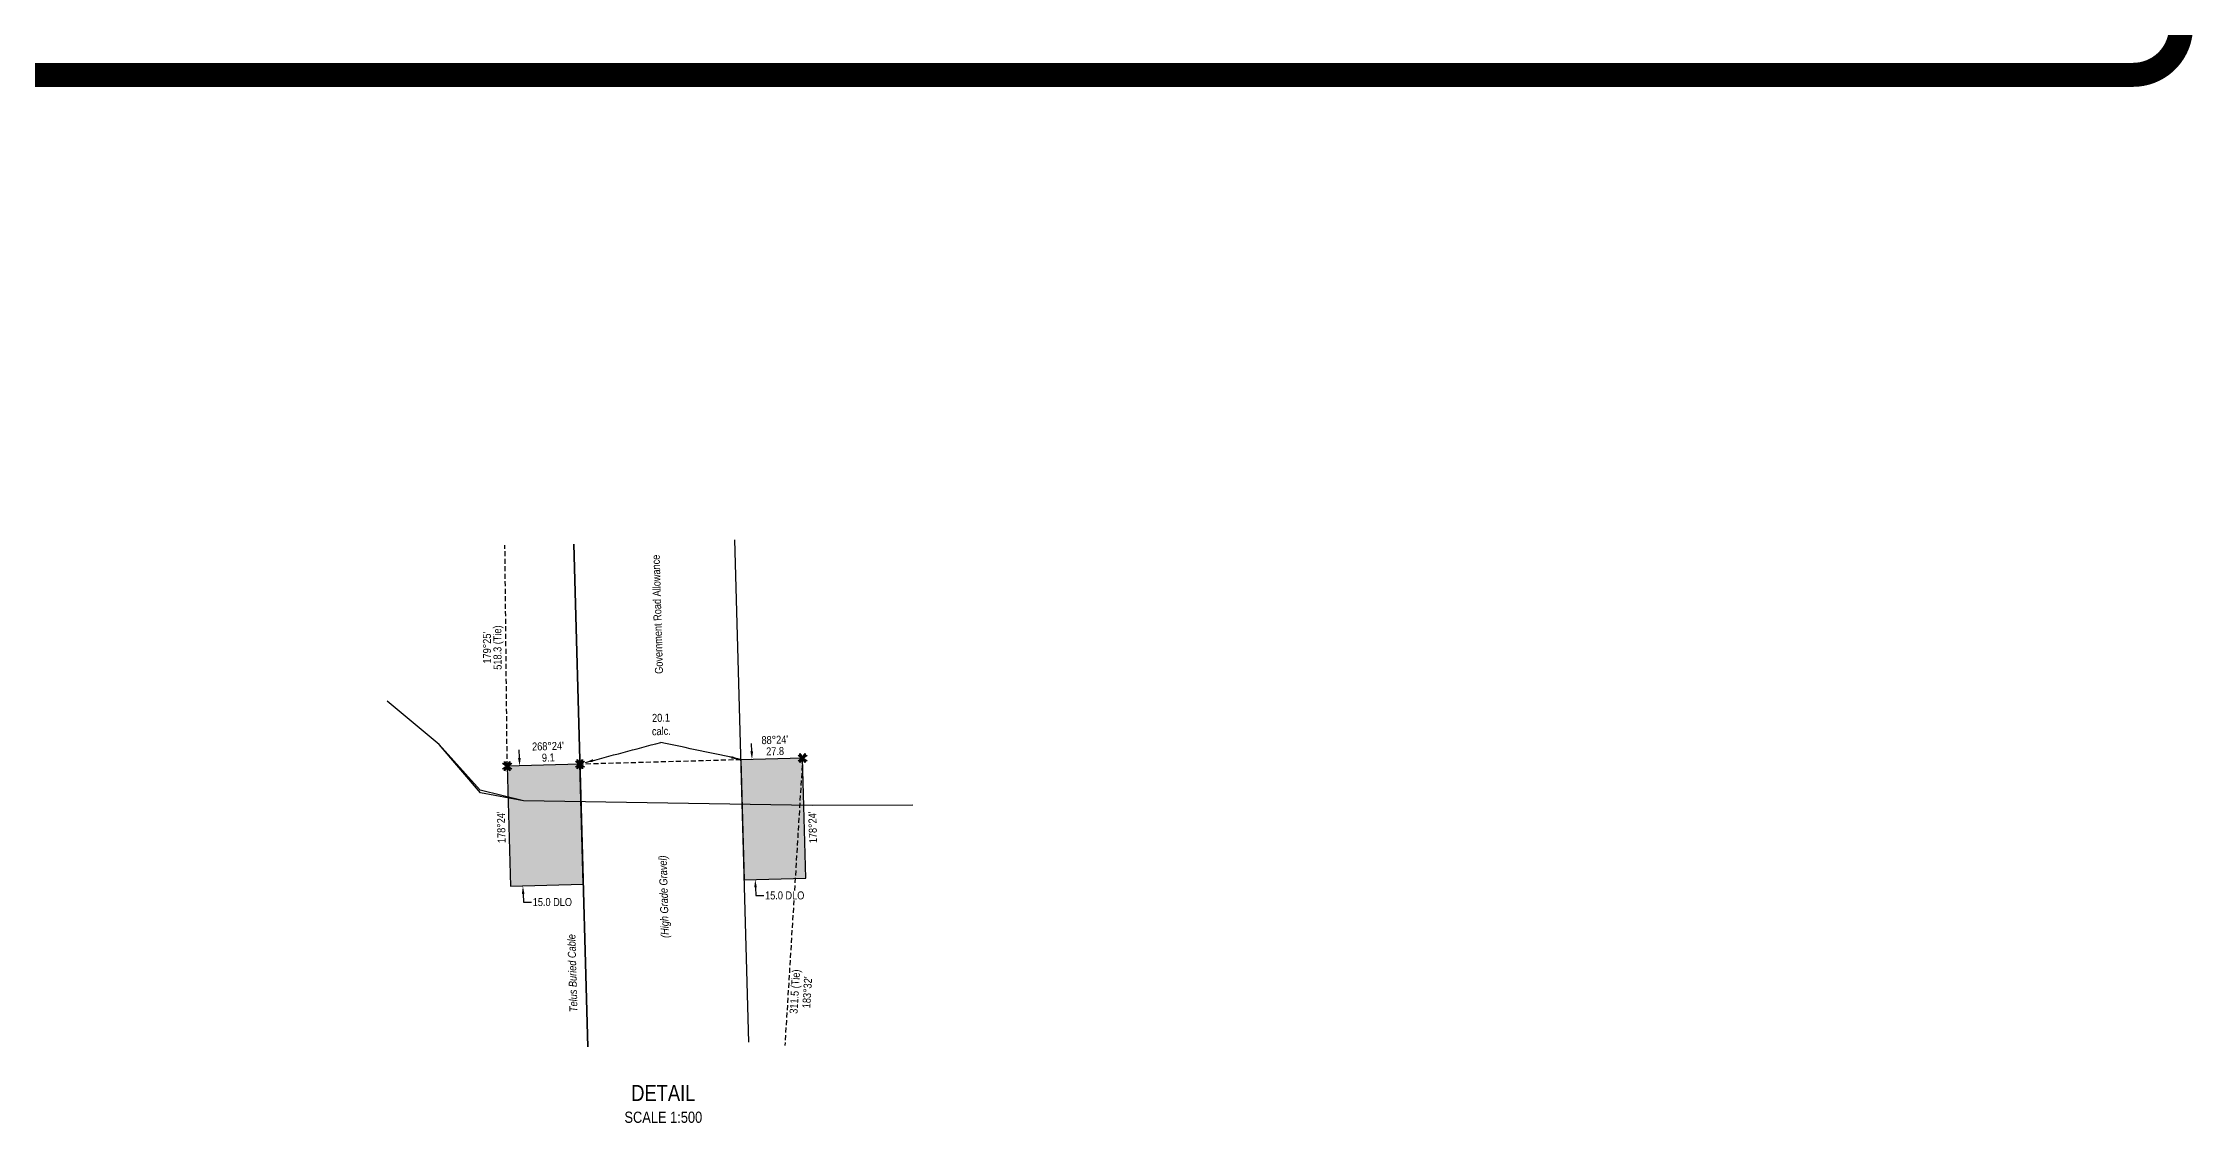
# Model space of a CAD drawing. Extents: x 674846 to 681163, y 5818236 to 5822349.
# Drawn here: x 678477 to 681163, y 5818418 to 5819767 of the extents above; entities that cross this region are included whole.
import ezdxf
from ezdxf.enums import TextEntityAlignment as Align

# ---------------------------------------------------------------- set-up
doc = ezdxf.new("R2010")
doc.units = 0
doc.header["$LTSCALE"] = 5
doc.header["$PDSIZE"] = 0.5
doc.linetypes.add('foc-TIELINE', pattern=[1.875, 1.25, -0.625])
doc.linetypes.add('foc-TRAV', pattern=[1.875, 1.25, -0.625])
doc.layers.get('Defpoints').update_dxf_attribs({"color": 9})
for name, color, linetype in [('AS-TELUS', 224, 'foc-TEL'), ('DETAIL-T', 7, 'Continuous'), ('L-BD', 7, 'Continuous'), ('L-BD1', 253, 'Continuous'), ('L-MON', 1, 'Continuous'), ('L-ROAD-T', 7, 'Continuous'), ('L-SEC', 7, 'Continuous'), ('L-TIE', 7, 'foc-TIELINE'), ('P-PROPOSED', 10, 'Continuous'), ('P-PROPOSED-H', 21, 'Continuous'), ('P-TRAV', 4, 'foc-TRAV'), ('P-TXT', 4, 'Continuous'), ('T-WATER', 160, 'Continuous')]:
    doc.layers.add(name, color=color, linetype=linetype)
doc.layers.add('DISCLAIMER', color=7, linetype='Continuous', plot=False)
doc.layers.add('T-TEXT', color=48, linetype='Continuous', lineweight=18)
doc.styles.add('80CG', font='ARIALN.TTF', dxfattribs={"height": 10})
doc.styles.add('80L', font='ARIALN.TTF', dxfattribs={"height": 10})
doc.styles.add('80LS', font='ARIALNI.TTF', dxfattribs={"height": 10})
doc.styles.add('foc-LtypeFont', font='ARIALN.TTF', dxfattribs={"height": 7.35})
doc.linetypes.add('foc-TEL', pattern='A,2,-1,["T",foc-LtypeFont,S=0.2,R=0,X=-0.425,Y=-0.75],-1.24,8', length=12.24)
doc.linetypes.add('foc-TEL-NOLINE', pattern='A,0,-2,["T",foc-LtypeFont,S=0.2,R=0,X=-0.425,Y=-0.75],-10.24', length=12.24)
doc.linetypes.add('foc-TOPO-flowdirection-NOLINE', pattern='A,0,[">",foc-LtypeFont,S=0.3,R=0,X=0,Y=-0.945],-20,[">",foc-LtypeFont,S=0.3,R=0,X=0,Y=-0.945],0', length=20)
doc.dimstyles.new('Compass 5 000', dxfattribs={"dimscale": 5, "dimtxt": 9, "dimasz": 2, "dimexe": 0.2, "dimexo": 0.0625, "dimgap": 0.5, "dimtad": 0, "dimtih": 1, "dimtoh": 1, "dimzin": 0, "dimdsep": 46, "dimtxsty": '80CG', "dimcen": 0.1, "dimse1": 1, "dimse2": 1, "dimclrd": 256, "dimclrt": 256, "dimaunit": 1, "dimadec": 4, "dimazin": 0, "dimtfac": 0.06, "dimtofl": 0, "dimtmove": 0, "dimatfit": 1, "dimfxl": 0.2, "dimtolj": 1, "dimtzin": 0, "dimlwd": -1, "dimarcsym": 0})

# ---------------------------------------------------------------- blocks, each defined once
blk = doc.blocks.new('TEMP')
h = blk.add_hatch(color=255)
h.dxf.hatch_style = 1
h.paths.add_polyline_path([(0, 0.25), (-0.67, 1.15), (-0.67, 0.67), (-1.15, 0.67), (-0.25, 0), (-1.15, -0.67), (-0.67, -0.67), (-0.67, -1.15), (0, -0.25), (0.67, -1.15), (0.67, -0.67), (1.15, -0.67), (0.25, 0), (1.15, 0.67), (0.67, 0.67), (0.67, 1.15)])
h.paths.add_polyline_path([(0.57, 0.85), (0.57, 0.57), (0.85, 0.57), (0.08, 0), (0.85, -0.57), (0.57, -0.57), (0.57, -0.85), (0, -0.08), (-0.57, -0.85), (-0.57, -0.57), (-0.85, -0.57), (-0.08, 0), (-0.85, 0.57), (-0.57, 0.57), (-0.57, 0.85), (0, 0.08)], flags=16)
h = blk.add_hatch(color=1)
h.dxf.hatch_style = 1
h.paths.add_polyline_path([(0, 0.08), (-0.57, 0.85), (-0.57, 0.57), (-0.85, 0.57), (-0.08, 0), (-0.85, -0.57), (-0.57, -0.57), (-0.57, -0.85), (0, -0.08), (0.57, -0.85), (0.57, -0.57), (0.85, -0.57), (0.08, 0), (0.85, 0.57), (0.57, 0.57), (0.57, 0.85)])
at = {"color": 1}
for p, q in [((-0.08, 0), (0.08, 0)), ((0, 0.08), (0, -0.08))]:
    blk.add_line(p, q, dxfattribs=at)
at = {"color": 255, "flags": 128}
blk.add_lwpolyline([(-0.25, 0), (-1.15, 0.67), (-0.67, 0.67), (-0.67, 1.15), (0, 0.25), (0.67, 1.15), (0.67, 0.67), (1.15, 0.67), (0.25, 0), (1.15, -0.67), (0.67, -0.67), (0.67, -1.15), (0, -0.25), (-0.67, -1.15), (-0.67, -0.67), (-1.15, -0.67)], close=True, dxfattribs=at)
at = {"color": 1, "flags": 128}
blk.add_lwpolyline([(-0.08, 0), (-0.85, 0.57), (-0.57, 0.57), (-0.57, 0.85), (0, 0.08), (0.57, 0.85), (0.57, 0.57), (0.85, 0.57), (0.08, 0), (0.85, -0.57), (0.57, -0.57), (0.57, -0.85), (0, -0.08), (-0.57, -0.85), (-0.57, -0.57), (-0.85, -0.57)], close=True, dxfattribs=at)
blk = doc.blocks.new('*D39')
at = {"layer": 'Defpoints', "color": 0, "transparency": 16777216}
for p in [(679122.3, 5818865.3), (679076.6, 5818714), (679126.4, 5818715.4)]:
    blk.add_point(p, dxfattribs=at)
at = {"layer": 'P-TXT', "transparency": 16777216}
for p, q in [((679072.2, 5818873.9), (679071.9, 5818883.9)), ((679076.9, 5818704), (679077.2, 5818693.8)), ((679077.2, 5818693.8), (679087.2, 5818693.8))]:
    blk.add_line(p, q, dxfattribs=at)
for points in [[(679073.9, 5818874), (679070.5, 5818873.9), (679072.5, 5818864)], [(679078.6, 5818704.1), (679075.3, 5818704), (679076.6, 5818714)]]:
    blk.add_solid(points, dxfattribs=at)
at = {"layer": 'P-TXT', "transparency": 16777216, "insert": (679113.4, 5818693.8), "char_height": 10, "attachment_point": 5, "style": '80CG'}
blk.add_mtext('\\A1;15.0 DLO', dxfattribs=at)
blk = doc.blocks.new('*D40')
at = {"layer": 'Defpoints', "color": 0, "transparency": 16777216}
for p in [(679371.6, 5818872.3), (679366.9, 5818722.1), (679375.8, 5818722.4)]:
    blk.add_point(p, dxfattribs=at)
at = {"layer": 'P-TXT', "transparency": 16777216}
for p, q in [((679362.5, 5818882), (679362.2, 5818892)), ((679367.2, 5818712.1), (679367.5, 5818702.1)), ((679367.5, 5818702.1), (679377.5, 5818702.1))]:
    blk.add_line(p, q, dxfattribs=at)
for points in [[(679364.2, 5818882.1), (679360.8, 5818882), (679362.8, 5818872)], [(679368.9, 5818712.2), (679365.6, 5818712.1), (679366.9, 5818722.1)]]:
    blk.add_solid(points, dxfattribs=at)
at = {"layer": 'P-TXT', "transparency": 16777216, "insert": (679403.7, 5818702.1), "char_height": 10, "attachment_point": 5, "style": '80CG', "bg_fill": 3, "box_fill_scale": 1.1, "bg_fill_color": 256, "bg_fill_true_color": 13158600, "bg_fill_transparency": 0}
blk.add_mtext('\\A1;15.0 DLO', dxfattribs=at)
blk = doc.blocks.new('Disclaimer_Legal')
at = {"layer": 'DISCLAIMER', "color": 254, "flags": 128}
blk.add_lwpolyline([(-3612.9, -1104.6, 37.5, 37.5, 0), (4096.1, -1104.6, 37.5, 37.5, 0.414214), (4171.1, -1029.6, 37.5, 37.5, 0), (4171.1, 2078.7, 37.5, 0, 0.414214), (4096.1, 2153.7, 0, 0, 0), (-3612.9, 2153.7, 0, 0, 0.414214), (-3687.9, 2078.7, 0, 0, 0), (-3687.9, -1029.6, 0, 37.5, 0.414214)], format="xyseb", close=True, dxfattribs=at)

msp = doc.modelspace()

# ---------------------------------------------------------------- hatches: boundary and pattern name
at = {"layer": 'P-PROPOSED-H'}
h = msp.add_hatch(color=256, dxfattribs=at)
h.dxf.hatch_style = 1
h.paths.add_polyline_path([(679147.867, 5818866.054), (679057.017, 5818863.523), (679061.193, 5818713.605), (679152.043, 5818716.136)])
h = msp.add_hatch(color=256, dxfattribs=at)
h.dxf.hatch_style = 1
h.paths.add_polyline_path([(679353.111, 5818721.737), (679430.239, 5818723.886), (679426.062, 5818873.803), (679348.935, 5818871.655)])

# ---------------------------------------------------------------- linework, layer by layer
at = {"layer": 'AS-TELUS', "linetype": 'foc-TEL-NOLINE', "flags": 128}
msp.add_lwpolyline([(679157.698, 5818513.126), (679140.21, 5819140.925)], dxfattribs=at)
at = {"layer": 'L-SEC', "flags": 128}
for points in [[(679140.21, 5819140.925), (679157.698, 5818513.126)], [(679358.766, 5818518.727), (679341.278, 5819146.526)]]:
    msp.add_lwpolyline(points, dxfattribs=at)
at = {"layer": 'L-TIE', "flags": 128}
for points in [[(679057.017, 5818863.523), (679054.168, 5819139.83)], [(679426.062, 5818873.803), (679403.892, 5818514.564)]]:
    msp.add_lwpolyline(points, dxfattribs=at)
at = {"layer": 'P-PROPOSED', "flags": 128}
for points in [[(679147.867, 5818866.054), (679057.017, 5818863.523), (679061.193, 5818713.605), (679152.043, 5818716.136)], [(679353.111, 5818721.737), (679430.239, 5818723.886), (679426.062, 5818873.803), (679348.935, 5818871.655)]]:
    msp.add_lwpolyline(points, close=True, dxfattribs=at)
at = {"layer": 'P-TRAV', "flags": 128}
msp.add_lwpolyline([(679348.935, 5818871.655), (679147.867, 5818866.054)], dxfattribs=at)
at = {"layer": 'T-WATER', "flags": 128}
msp.add_lwpolyline([(679563.958, 5818814.998), (679438.119, 5818814.604), (679077.448, 5818820.45), (679023.738, 5818830.244), (678972.171, 5818890.601), (678907.096, 5818944.797)], dxfattribs=at)
at = {"layer": 'T-WATER', "linetype": 'foc-TOPO-flowdirection-NOLINE', "flags": 128}
msp.add_lwpolyline([(679563.958, 5818814.998), (679438.119, 5818814.604), (679077.448, 5818820.45), (679023.026, 5818833.543), (678972.171, 5818890.601), (678907.096, 5818944.797)], dxfattribs=at)

# ---------------------------------------------------------------- block references
at = {"xscale": 0.8, "yscale": 0.8, "zscale": 0.8}
msp.add_blockref('Disclaimer_Legal', (677811.355, 5820611.102), dxfattribs=at)
at = {"layer": 'L-MON', "xscale": 4.999194999999999, "yscale": 4.999194999999999, "zscale": 4.999194999999999}
for p in [(679057.017, 5818863.523), (679147.867, 5818866.054)]:
    msp.add_blockref('TEMP', p, dxfattribs=at)

# ---------------------------------------------------------------- texts
at = {"layer": 'AS-TELUS', "insert": (679133.472, 5818604.945), "char_height": 9.99816, "width": 97.21717, "attachment_point": 2, "rotation": 91.595647, "style": '80L'}
msp.add_mtext('{\\fArial Narrow|b0|i1|c0|p34;Telus Buried Cable}', dxfattribs=at)
at = {"layer": 'DETAIL-T', "color": 3, "insert": (679252.05, 5818441.55), "char_height": 19.99632, "width": 96.56831, "attachment_point": 5, "style": '80CG'}
msp.add_mtext('DETAIL\\P{\\H0.7x;SCALE 1:500}', dxfattribs=at)
at = {"layer": 'L-BD', "style": '80L'}
for s, height, rotation, p in [("179%%d25'", 9.9984, 90.5907, (679031.742, 5819011.671)), ('518.3 (Tie)', 9.99839, 90.5907, (679045.989, 5819011.818)), ("178%%d24'", 9.9984, 91.5956, (679049.481, 5818787.409)), ("178%%d24'", 9.9984, 91.5957, (679438.618, 5818787.191)), ('311.5 (Tie)', 9.99839, 86.4684, (679417.564, 5818581.903)), ("183%%d32'", 9.9984, 86.4684, (679431.785, 5818581.025))]:
    msp.add_text(s, height=height, rotation=rotation, dxfattribs=at).set_placement(p, align=Align.MIDDLE)
at = {"layer": 'L-BD', "insert": (679248.994, 5818929.133), "char_height": 9.9984, "width": 29.3798, "attachment_point": 2, "rotation": 1.5957, "style": '80L'}
msp.add_mtext('20.1\\Pcalc.', dxfattribs=at)
at = {"layer": 'L-BD1', "style": '80L'}
for s, rotation, p in [("268%%d24'", 1.5956, (679107.88, 5818888.695)), ("88%%d24'", 1.5957, (679391.309, 5818896.591)), ('27.8', 1.5957, (679391.706, 5818882.349)), ('9.1', 1.5956, (679108.277, 5818874.453))]:
    msp.add_text(s, height=9.9984, rotation=rotation, dxfattribs=at).set_placement(p, align=Align.MIDDLE)
at = {"layer": 'L-ROAD-T', "style": '80L'}
msp.add_text('Government Road Allowance', height=9.99839, rotation=91.595647, dxfattribs=at).set_placement((679244.618, 5819053.436), align=Align.MIDDLE_CENTER)
at = {"layer": 'T-TEXT', "insert": (679247.66, 5818700.409), "char_height": 9.99839, "width": 104.37018, "attachment_point": 2, "rotation": 91.595647, "style": '80LS', "bg_fill": 3, "box_fill_scale": 1.15, "bg_fill_color": 256, "bg_fill_true_color": 256, "bg_fill_transparency": 0}
msp.add_mtext('(High Grade Gravel)', dxfattribs=at)

# ---------------------------------------------------------------- dimensions: what is measured, and where the dimension line sits
at = {"layer": 'P-TXT'}
dim = msp.add_linear_dim(base=(679076.647, 5818714.036), p1=(679122.251, 5818865.34), p2=(679126.428, 5818715.422), angle=271.595647, text='15.0 DLO', dimstyle='Compass 5 000', dxfattribs=at)
dim.commit()
dim.dimension.update_dxf_attribs({"geometry": '*D39', "text_midpoint": (679113.369, 5818693.838), "dimtype": 161})

# ---------------------------------------------------------------- leaders
at = {"layer": 'L-BD', "path_type": 1}
for points in [[(679154.717, 5818868.211), (679248.745, 5818893.282)], [(679347.041, 5818872.514), (679248.745, 5818893.282)]]:
    msp.add_leader(points, dimstyle='Compass 5 000', override={"dimgap": 0.5, "dimtad": 0}, dxfattribs=at)

# ---------------------------------------------------------------- next in the draw order: dimensions: what is measured, and where the dimension line sits
at = {"layer": 'P-TXT'}
dim = msp.add_linear_dim(base=(679366.948, 5818722.123), p1=(679371.616, 5818872.287), p2=(679375.792, 5818722.369), angle=271.595686, text='15.0 DLO', dimstyle='Compass 5 000', override={"dimtfill": 1}, dxfattribs=at)
dim.commit()
dim.dimension.update_dxf_attribs({"geometry": '*D40', "text_midpoint": (679403.664, 5818702.13), "dimtype": 161})

# ---------------------------------------------------------------- next in the draw order: block references
at = {"layer": 'L-MON', "xscale": 4.999194999999999, "yscale": 4.999194999999999, "zscale": 4.999194999999999}
msp.add_blockref('TEMP', (679426.062, 5818873.803), dxfattribs=at)

doc.saveas('drawing.dxf')
